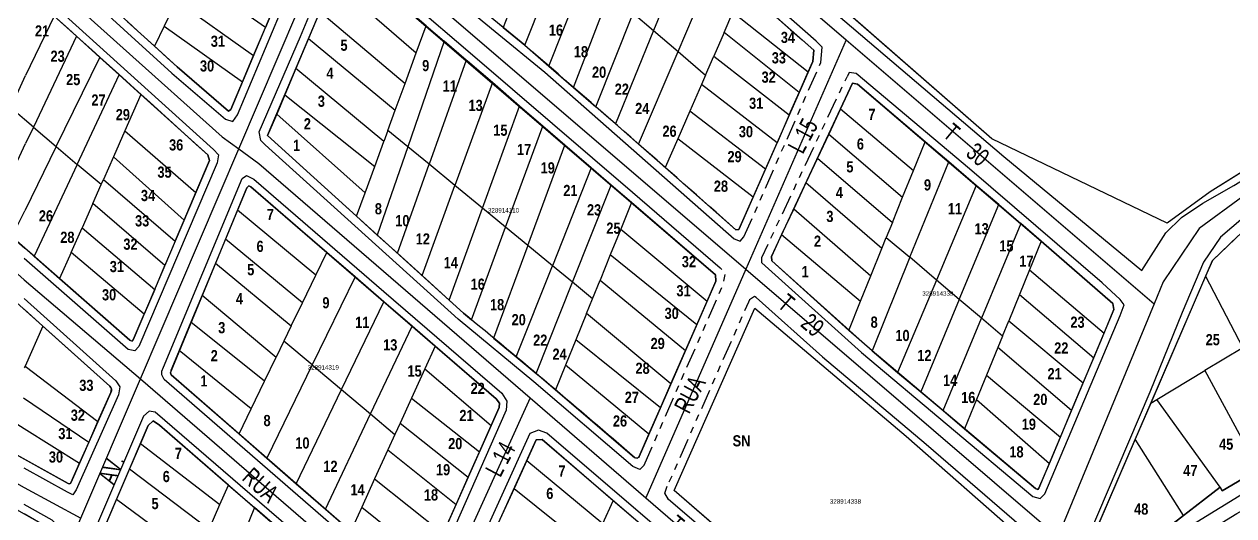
# Model space of a CAD drawing. Extents: x 205316 to 208372, y 4848714 to 4853250.
# Drawn here: x 206955.5 to 207227.1, y 4850773.5 to 4850883.8 of the extents above; entities that cross this region are included whole.
import ezdxf
from ezdxf.enums import TextEntityAlignment as Align

# ---------------------------------------------------------------- set-up
doc = ezdxf.new("R2010")
doc.units = 0
doc.header["$LTSCALE"] = 1.5
doc.header["$MEASUREMENT"] = 0
doc.linetypes.add('TRACO_25', pattern=[8, 3, -1, 1, -1, 1, -1])
for name, color, linetype in [('CD-MALHA-LOTES', 40, 'CONTINUOUS'), ('CD_TXT_QUADRA', 7, 'CONTINUOUS'), ('RU-QUADRAS', 6, 'CONTINUOUS'), ('SV-EIXO-RUA-N-PAV', 6, 'CONTINUOUS'), ('SV-EIXO-RUA-PAV', 20, 'CONTINUOUS'), ('SV-RUA-NAO-PAV-S-GUIA-C-GUIA', 7, 'CONTINUOUS'), ('SV-RUA-PAVIM-S-GUIA-C-GUIA', 7, 'CONTINUOUS'), ('SV-TXT-RUA-N-PAV-S-GUIA-C-GUIA', 7, 'CONTINUOUS'), ('SV-TXT-RUA-PAV-S-GUIA-C-GUIA', 7, 'CONTINUOUS'), ('Th_NmrPort', 7, 'CONTINUOUS')]:
    doc.layers.add(name, color=color, linetype=linetype)
doc.styles.add('3289-14-2D_TXT$0$ARIAL', font='arial.ttf')
doc.styles.add('ARIAL', font='arial.ttf')
doc.styles.add('ROMANS', font='arial.ttf', dxfattribs={"height": 0.2})
doc.styles.get("Standard").update_dxf_attribs({"font": 'swisscbo.ttf'})

msp = doc.modelspace()

# ---------------------------------------------------------------- linework, layer by layer
at = {"layer": 'CD-MALHA-LOTES', "linetype": 'Continuous'}
for p, q in [((207172.78, 4850858.07), (207102.33, 4850919.58)), ((207071.26, 4850904.3), (207063.03, 4850883.07)), ((207105.02, 4850902.49), (207096.81, 4850882.38)), ((207045.76, 4850883.45), (207027.83, 4850898.77)), ((207067.94, 4850879.05), (207076.26, 4850900.01)), ((207009.67, 4850883.03), (206992.72, 4850895.12)), ((207073.29, 4850874.4), (207081.64, 4850895.39)), ((207102.31, 4850877.66), (207110.77, 4850897.42)), ((207024.86, 4850893.57), (207043.54, 4850877.36)), ((207012.54, 4850889.86), (207009.67, 4850883.03)), ((207078.85, 4850869.58), (207087.02, 4850890.77)), ((207132.77, 4850877.98), (207117.02, 4850891.9)), ((206989.73, 4850889), (206986.98, 4850883.37)), ((206989.73, 4850889), (207007.04, 4850876.75)), ((206962.28, 4850885.62), (206955.87, 4850872.31)), ((206962.28, 4850885.62), (206967.29, 4850881.09)), ((206978.69, 4850884.36), (206984.77, 4850878.83)), ((207021.94, 4850886.65), (207019.36, 4850880.55)), ((207021.94, 4850886.65), (207041.04, 4850870.51)), ((207063.03, 4850883.07), (207058.88, 4850886.47)), ((207083.85, 4850865.23), (207092.23, 4850886.3)), ((207092.23, 4850886.3), (207096.81, 4850882.38)), ((207112.67, 4850881.94), (207114.64, 4850886.45)), ((207114.64, 4850886.45), (207131.52, 4850873.09)), ((206986.98, 4850883.37), (206984.77, 4850878.83)), ((206986.98, 4850883.37), (207004.56, 4850870.84)), ((207007.04, 4850876.75), (207009.67, 4850883.03)), ((207043.54, 4850877.36), (207045.76, 4850883.45)), ((207045.76, 4850883.45), (207049.85, 4850879.95)), ((207063.03, 4850883.07), (207067.94, 4850879.05)), ((207096.81, 4850882.38), (207088.25, 4850861.42)), ((207096.81, 4850882.38), (207102.31, 4850877.66)), ((207112.67, 4850881.94), (207110.36, 4850876.65)), ((207129.49, 4850868.47), (207112.67, 4850881.94)), ((206967.29, 4850881.09), (206957.61, 4850860.69)), ((206972.55, 4850876.34), (206967.29, 4850881.09)), ((206984.77, 4850878.83), (206989.86, 4850874.19)), ((207019.36, 4850880.55), (207016.53, 4850873.82)), ((207019.36, 4850880.55), (207038.85, 4850864.52)), ((207049.85, 4850879.95), (207041.66, 4850856.29)), ((207054.78, 4850875.74), (207049.85, 4850879.95)), ((207067.94, 4850879.05), (207073.29, 4850874.4)), ((206962.74, 4850856.35), (206972.55, 4850876.34)), ((206976.88, 4850872.42), (206972.55, 4850876.34)), ((207004.56, 4850870.84), (207007.04, 4850876.75)), ((207041.04, 4850870.51), (207043.54, 4850877.36)), ((207093.44, 4850856.91), (207102.31, 4850877.66)), ((207102.31, 4850877.66), (207108.49, 4850872.36)), ((207108.49, 4850872.36), (207110.36, 4850876.65)), ((207110.36, 4850876.65), (207127.29, 4850863.47)), ((207132.55, 4850875.43), (207132.77, 4850877.98)), ((206989.86, 4850874.19), (207001.42, 4850864.31)), ((207016.53, 4850873.82), (207014.06, 4850867.96)), ((207036.28, 4850857.47), (207016.53, 4850873.82)), ((207054.78, 4850875.74), (207046.44, 4850852.36)), ((207055.04, 4850875.52), (207054.78, 4850875.74)), ((207060.66, 4850870.68), (207055.04, 4850875.52)), ((207073.29, 4850874.4), (207078.85, 4850869.58)), ((207131.52, 4850873.09), (207132.55, 4850875.43)), ((206952.56, 4850865), (206955.87, 4850872.31)), ((206967.46, 4850852.35), (206976.88, 4850872.42)), ((206981.74, 4850868.03), (206976.88, 4850872.42)), ((207001.95, 4850864.62), (207004.56, 4850870.84)), ((207060.66, 4850870.68), (207052.23, 4850847.6)), ((207066.74, 4850865.44), (207060.66, 4850870.68)), ((207108.49, 4850872.36), (207107.59, 4850870.29)), ((207129.49, 4850868.47), (207131.52, 4850873.09)), ((206981.74, 4850868.03), (206978.15, 4850859.9)), ((206996.74, 4850854.48), (206981.74, 4850868.03)), ((207014.06, 4850867.96), (207012.22, 4850863.59)), ((207014.06, 4850867.96), (207034.25, 4850851.9)), ((207038.85, 4850864.52), (207041.04, 4850870.51)), ((207078.85, 4850869.58), (207083.85, 4850865.23)), ((207107.59, 4850870.29), (207104.97, 4850864.28)), ((207124.54, 4850857.2), (207107.59, 4850870.29)), ((207127.29, 4850863.47), (207129.49, 4850868.47)), ((207141.5, 4850870.6), (207138.77, 4850864.78)), ((207142.59, 4850870.32), (207141.5, 4850870.6)), ((207157.76, 4850857.42), (207142.59, 4850870.32)), ((207058.43, 4850842.5), (207066.74, 4850865.44)), ((207071.99, 4850860.93), (207066.74, 4850865.44)), ((207088.25, 4850861.42), (207083.85, 4850865.23)), ((206955.58, 4850862.41), (206953.5, 4850864.2)), ((207001.42, 4850864.31), (207001.95, 4850864.62)), ((207012.22, 4850863.59), (207010.19, 4850858.79)), ((207012.22, 4850863.59), (207032.09, 4850845.97)), ((207037.19, 4850859.97), (207038.85, 4850864.52)), ((207104.97, 4850864.28), (207102.26, 4850858.08)), ((207121.92, 4850851.24), (207104.97, 4850864.28)), ((207127.29, 4850863.47), (207124.54, 4850857.2)), ((207138.77, 4850864.78), (207136.13, 4850859.14)), ((207138.77, 4850864.78), (207155.17, 4850851.01)), ((207248.53, 4850862.85), (207221.73, 4850846.19)), ((206957.61, 4850860.69), (206955.58, 4850862.41)), ((206957.61, 4850860.69), (206955.87, 4850857.02)), ((206957.61, 4850860.69), (206962.74, 4850856.35)), ((206978.15, 4850859.9), (206975.56, 4850854.04)), ((206978.15, 4850859.9), (206994.04, 4850846.03)), ((207037.19, 4850859.97), (207036.28, 4850857.47)), ((207041.66, 4850856.29), (207037.19, 4850859.97)), ((207063.6, 4850838.25), (207071.99, 4850860.93)), ((207076.93, 4850856.67), (207071.99, 4850860.93)), ((207088.25, 4850861.42), (207093.44, 4850856.91)), ((207010.19, 4850858.79), (207030.16, 4850840.7)), ((207034.25, 4850851.9), (207036.28, 4850857.47)), ((207102.26, 4850858.08), (207099.44, 4850851.63)), ((207119.19, 4850845.03), (207102.26, 4850858.08)), ((207121.92, 4850851.24), (207124.54, 4850857.2)), ((207136.13, 4850859.14), (207133.59, 4850853.71)), ((207136.13, 4850859.14), (207152.72, 4850844.96)), ((207155.17, 4850851.01), (207157.76, 4850857.42)), ((207163.07, 4850852.9), (207157.76, 4850857.42)), ((207212.09, 4850839.15), (207172.78, 4850858.07)), ((206948.05, 4850840.26), (206955.87, 4850857.02)), ((206962.74, 4850856.35), (206955.67, 4850841.94)), ((206962.74, 4850856.35), (206967.46, 4850852.35)), ((206997.1, 4850853.23), (206996.74, 4850854.48)), ((207041.66, 4850856.29), (207034.81, 4850836.49)), ((207046.44, 4850852.36), (207041.66, 4850856.29)), ((207068.6, 4850834.15), (207076.93, 4850856.67)), ((207082.83, 4850851.59), (207076.93, 4850856.67)), ((207099.44, 4850851.63), (207093.44, 4850856.91)), ((206967.46, 4850852.35), (206957.77, 4850831.74)), ((206972.81, 4850847.82), (206967.46, 4850852.35)), ((206975.56, 4850854.04), (206973.33, 4850848.99)), ((206975.56, 4850854.04), (206991.43, 4850839.87)), ((206994.04, 4850846.03), (206997.1, 4850853.23)), ((207032.09, 4850845.97), (207034.25, 4850851.9)), ((207039.33, 4850832.4), (207046.44, 4850852.36)), ((207052.23, 4850847.6), (207046.44, 4850852.36)), ((207099.44, 4850851.63), (207115.28, 4850837.69)), ((207133.59, 4850853.71), (207131, 4850848.19)), ((207133.59, 4850853.71), (207150.44, 4850839.32)), ((207154.38, 4850831.5), (207163.07, 4850852.9)), ((207169.26, 4850847.62), (207163.07, 4850852.9)), ((206972.81, 4850847.82), (206973.33, 4850848.99)), ((206973.33, 4850848.99), (206989.42, 4850835.14)), ((207082.83, 4850851.59), (207074.11, 4850829.62)), ((207087.32, 4850847.72), (207082.83, 4850851.59)), ((207119.19, 4850845.03), (207121.92, 4850851.24)), ((207152.72, 4850844.96), (207155.17, 4850851.01)), ((206970.94, 4850843.58), (206972.81, 4850847.82)), ((207005.48, 4850847.11), (207003.4, 4850842.1)), ((207005.93, 4850847.5), (207005.48, 4850847.11)), ((207006.42, 4850847.31), (207005.93, 4850847.5)), ((207017.57, 4850837.67), (207006.42, 4850847.31)), ((207044.85, 4850827.4), (207052.23, 4850847.6)), ((207058.43, 4850842.5), (207052.23, 4850847.6)), ((207078.62, 4850825.91), (207087.32, 4850847.72)), ((207091.88, 4850843.8), (207087.32, 4850847.72)), ((207131, 4850848.19), (207128.27, 4850842.37)), ((207148.08, 4850833.48), (207131, 4850848.19)), ((207169.26, 4850847.62), (207160.33, 4850826.4)), ((207174.29, 4850843.32), (207169.26, 4850847.62)), ((207221.73, 4850846.19), (207212.09, 4850839.15)), ((206970.94, 4850843.58), (206968.53, 4850838.11)), ((206987.11, 4850829.7), (206970.94, 4850843.58)), ((206991.43, 4850839.87), (206994.04, 4850846.03)), ((207030.16, 4850840.7), (207032.09, 4850845.97)), ((207091.88, 4850843.8), (207089.46, 4850837.84)), ((207110.7, 4850827.6), (207091.88, 4850843.8)), ((207115.98, 4850837.72), (207119.19, 4850845.03)), ((207150.44, 4850839.32), (207152.72, 4850844.96)), ((206952.78, 4850836.13), (206955.67, 4850841.94)), ((207003.4, 4850842.1), (207000.7, 4850835.59)), ((207020.99, 4850827.52), (207003.4, 4850842.1)), ((207050.96, 4850821.87), (207058.43, 4850842.5)), ((207063.6, 4850838.25), (207058.43, 4850842.5)), ((207128.27, 4850842.37), (207125.57, 4850836.62)), ((207128.27, 4850842.37), (207145.61, 4850827.38)), ((207165.43, 4850822.05), (207174.29, 4850843.32)), ((207174.29, 4850843.32), (207179.25, 4850839.06)), ((206966.07, 4850832.56), (206968.53, 4850838.11)), ((206968.53, 4850838.11), (206984.83, 4850824.32)), ((206989.42, 4850835.14), (206991.43, 4850839.87)), ((207030.16, 4850840.7), (207034.81, 4850836.49)), ((207055.93, 4850817.51), (207063.6, 4850838.25)), ((207068.6, 4850834.15), (207063.6, 4850838.25)), ((207150.44, 4850839.32), (207149.06, 4850835.92)), ((207179.25, 4850839.06), (207170.41, 4850817.83)), ((207183.85, 4850835.1), (207179.25, 4850839.06)), ((206952.78, 4850836.13), (206955.7, 4850833.58)), ((207000.7, 4850835.59), (206998.46, 4850830.19)), ((207017.99, 4850821.31), (207000.7, 4850835.59)), ((207023.45, 4850832.6), (207017.57, 4850837.67)), ((207034.81, 4850836.49), (207039.33, 4850832.4)), ((207089.46, 4850837.84), (207087.11, 4850832.04)), ((207089.46, 4850837.84), (207108.83, 4850821.67)), ((207115.28, 4850837.69), (207115.98, 4850837.72)), ((207125.57, 4850836.62), (207123.28, 4850831.72)), ((207125.57, 4850836.62), (207143.29, 4850821.66)), ((207148.08, 4850833.48), (207149.06, 4850835.92)), ((207149.06, 4850835.92), (207154.38, 4850831.5)), ((207228.04, 4850836.32), (207222.25, 4850830.79)), ((206957.77, 4850831.74), (206955.7, 4850833.58)), ((206989.42, 4850835.14), (206987.11, 4850829.7)), ((207020.99, 4850827.52), (207023.45, 4850832.6)), ((207029.8, 4850827.12), (207023.45, 4850832.6)), ((207068.6, 4850834.15), (207060.92, 4850813.38)), ((207074.11, 4850829.62), (207068.6, 4850834.15)), ((207145.61, 4850827.38), (207148.08, 4850833.48)), ((207183.85, 4850835.1), (207181.24, 4850828.73)), ((207199.9, 4850821.14), (207183.85, 4850835.1)), ((206957.77, 4850831.74), (206963.49, 4850826.73)), ((206966.07, 4850832.56), (206963.49, 4850826.73)), ((206982.44, 4850818.72), (206966.07, 4850832.56)), ((206998.46, 4850830.19), (206995.49, 4850823.05)), ((206998.46, 4850830.19), (207015.49, 4850816.13)), ((207039.33, 4850832.4), (207044.85, 4850827.4)), ((207087.11, 4850832.04), (207084.81, 4850826.36)), ((207106.51, 4850816.35), (207087.11, 4850832.04)), ((207123.28, 4850831.72), (207123.36, 4850830.68)), ((207123.36, 4850830.68), (207140.65, 4850815.12)), ((207154.38, 4850831.5), (207145.86, 4850810.51)), ((207160.33, 4850826.4), (207154.38, 4850831.5)), ((207222.25, 4850830.79), (207220.73, 4850827.27)), ((206984.83, 4850824.32), (206987.11, 4850829.7)), ((207017.99, 4850821.31), (207020.99, 4850827.52)), ((207044.85, 4850827.4), (207050.96, 4850821.87)), ((207066, 4850809.18), (207074.11, 4850829.62)), ((207078.62, 4850825.91), (207074.11, 4850829.62)), ((207110.8, 4850826.17), (207110.7, 4850827.6)), ((207143.29, 4850821.66), (207145.61, 4850827.38)), ((207181.24, 4850828.73), (207178.96, 4850823.16)), ((207181.24, 4850828.73), (207197.93, 4850814.52)), ((207220.73, 4850827.27), (207208.41, 4850798.77)), ((207220.73, 4850827.27), (207229.08, 4850811.22)), ((206963.49, 4850826.73), (206979.29, 4850812.89)), ((207029.8, 4850827.12), (207020.17, 4850807.4)), ((207036.25, 4850821.54), (207029.8, 4850827.12)), ((207070.48, 4850805.47), (207078.62, 4850825.91)), ((207083.12, 4850822.21), (207078.62, 4850825.91)), ((207083.12, 4850822.21), (207084.81, 4850826.36)), ((207084.81, 4850826.36), (207103.99, 4850810.6)), ((207108.83, 4850821.67), (207110.8, 4850826.17)), ((207160.33, 4850826.4), (207151.61, 4850805.68)), ((207165.43, 4850822.05), (207160.33, 4850826.4)), ((206984.83, 4850824.32), (206982.44, 4850818.72)), ((206995.49, 4850823.05), (206992.97, 4850816.96)), ((206995.49, 4850823.05), (207012.09, 4850809.12)), ((207050.96, 4850821.87), (207054.14, 4850818.99)), ((207081.78, 4850818.9), (207083.12, 4850822.21)), ((207165.43, 4850822.05), (207156.8, 4850801.32)), ((207170.41, 4850817.83), (207165.43, 4850822.05)), ((207178.96, 4850823.16), (207176.53, 4850817.23)), ((207178.96, 4850823.16), (207195.62, 4850808.99)), ((206955.51, 4850819.86), (206959.75, 4850816.09)), ((207015.49, 4850816.13), (207017.99, 4850821.31)), ((207026.78, 4850801.85), (207036.25, 4850821.54)), ((207042.61, 4850816.06), (207036.25, 4850821.54)), ((207101.41, 4850779.23), (207119.54, 4850820.13)), ((207106.51, 4850816.35), (207108.83, 4850821.67)), ((207119.54, 4850820.13), (207153.5, 4850791.39)), ((207140.65, 4850815.12), (207143.29, 4850821.66)), ((207197.93, 4850814.52), (207200.14, 4850819.8)), ((207200.14, 4850819.8), (207199.9, 4850821.14)), ((206980.03, 4850813.03), (206982.44, 4850818.72)), ((206992.97, 4850816.96), (206990.34, 4850810.63)), ((207009.47, 4850803.69), (206992.97, 4850816.96)), ((207054.14, 4850818.99), (207055.93, 4850817.51)), ((207081.78, 4850818.9), (207079.39, 4850813.01)), ((207100.73, 4850803.15), (207081.78, 4850818.9)), ((207103.99, 4850810.6), (207106.51, 4850816.35)), ((207161.79, 4850797.14), (207170.41, 4850817.83)), ((207175.14, 4850813.82), (207170.41, 4850817.83)), ((207175.14, 4850813.82), (207176.53, 4850817.23)), ((207176.53, 4850817.23), (207193.27, 4850803.38)), ((206959.75, 4850816.09), (206955.76, 4850807.12)), ((206974.74, 4850802.59), (206959.75, 4850816.09)), ((207015.49, 4850816.13), (207013.84, 4850812.72)), ((207033.31, 4850796.37), (207042.61, 4850816.06)), ((207047.81, 4850811.57), (207042.61, 4850816.06)), ((207145.86, 4850810.51), (207140.65, 4850815.12)), ((207175.14, 4850813.82), (207174.1, 4850811.28)), ((207195.62, 4850808.99), (207197.93, 4850814.52)), ((206979.29, 4850812.89), (206979.75, 4850812.72)), ((206979.75, 4850812.72), (206980.03, 4850813.03)), ((207013.84, 4850812.72), (207012.09, 4850809.12)), ((207020.17, 4850807.4), (207013.84, 4850812.72)), ((207047.81, 4850811.57), (207045.48, 4850806.47)), ((207061.48, 4850799.77), (207047.81, 4850811.57)), ((207060.92, 4850813.38), (207066, 4850809.18)), ((207079.39, 4850813.01), (207077.06, 4850807.28)), ((207098.38, 4850797.77), (207079.39, 4850813.01)), ((207174.1, 4850811.28), (207171.56, 4850805.08)), ((207190.66, 4850797.15), (207174.1, 4850811.28)), ((207229.08, 4850811.22), (207220.57, 4850806.09)), ((206990.34, 4850810.63), (206988.48, 4850806.15)), ((207006.49, 4850797.52), (206990.34, 4850810.63)), ((207009.47, 4850803.69), (207012.09, 4850809.12)), ((207066, 4850809.18), (207070.48, 4850805.47)), ((207100.73, 4850803.15), (207103.99, 4850810.6)), ((207145.86, 4850810.51), (207151.61, 4850805.68)), ((207193.27, 4850803.38), (207195.62, 4850808.99)), ((206955.76, 4850807.12), (206955.53, 4850806.7)), ((206955.76, 4850807.12), (206972.1, 4850794.66)), ((206988.48, 4850806.15), (206988.35, 4850805.63)), ((206988.35, 4850805.63), (206988.54, 4850805.13)), ((207020.17, 4850807.4), (207009.97, 4850786.49)), ((207020.17, 4850807.4), (207026.78, 4850801.85)), ((207045.48, 4850806.47), (207042.47, 4850799.9)), ((207045.48, 4850806.47), (207060.37, 4850793.8)), ((207070.48, 4850805.47), (207071.13, 4850804.93)), ((207077.06, 4850807.28), (207074.82, 4850801.77)), ((207095.78, 4850791.82), (207077.06, 4850807.28)), ((207151.61, 4850805.68), (207156.8, 4850801.32)), ((207209.77, 4850799.59), (207220.57, 4850806.09)), ((207220.57, 4850806.09), (207232.64, 4850783.94)), ((206988.54, 4850805.13), (207003.76, 4850791.89)), ((207006.49, 4850797.52), (207009.47, 4850803.69)), ((207071.13, 4850804.93), (207074.82, 4850801.77)), ((207098.38, 4850797.77), (207100.73, 4850803.15)), ((207171.56, 4850805.08), (207169.32, 4850799.61)), ((207171.56, 4850805.08), (207188.14, 4850791.16)), ((207191.62, 4850799.43), (207193.27, 4850803.38)), ((206972.1, 4850794.66), (206974.99, 4850801.19)), ((206975.12, 4850802.05), (206974.74, 4850802.59)), ((206974.99, 4850801.19), (206975.12, 4850802.05)), ((207016.61, 4850780.71), (207026.78, 4850801.85)), ((207026.78, 4850801.85), (207033.31, 4850796.37)), ((207074.82, 4850801.77), (207092.57, 4850786.58)), ((207156.8, 4850801.32), (207161.79, 4850797.14)), ((206970.02, 4850789.95), (206955.42, 4850799.89)), ((207003.76, 4850791.89), (207006.49, 4850797.52)), ((207042.47, 4850799.9), (207039.93, 4850794.32)), ((207042.47, 4850799.9), (207057.72, 4850787.85)), ((207060.37, 4850793.8), (207062.16, 4850797.82)), ((207062.25, 4850798.79), (207061.48, 4850799.77)), ((207062.16, 4850797.82), (207062.25, 4850798.79)), ((207095.78, 4850791.82), (207098.38, 4850797.77)), ((207169.32, 4850799.61), (207166.64, 4850793.06)), ((207169.32, 4850799.61), (207185.66, 4850785.27)), ((207190.66, 4850797.15), (207191.62, 4850799.43)), ((207208.41, 4850798.77), (207204.92, 4850790.7)), ((207208.41, 4850798.77), (207209.77, 4850799.59)), ((207224, 4850779.93), (207209.77, 4850799.59)), ((206950.84, 4850796.08), (206955.57, 4850793.1)), ((206970.02, 4850789.95), (206972.1, 4850794.66)), ((206984.5, 4850794.83), (206983.36, 4850793.79)), ((206985.93, 4850793.83), (206984.5, 4850794.83)), ((207023.2, 4850774.98), (207033.31, 4850796.37)), ((207033.31, 4850796.37), (207038.77, 4850791.79)), ((207161.79, 4850797.14), (207166.64, 4850793.06)), ((207188.14, 4850791.16), (207190.66, 4850797.15)), ((206955.57, 4850793.1), (206967.98, 4850785.34)), ((206983.36, 4850793.79), (206981.63, 4850789.76)), ((207001.43, 4850780.4), (206985.93, 4850793.83)), ((207003.76, 4850791.89), (207009.97, 4850786.49)), ((207039.93, 4850794.32), (207038.77, 4850791.79)), ((207039.93, 4850794.32), (207055.21, 4850782.21)), ((207057.72, 4850787.85), (207060.37, 4850793.8)), ((207166.64, 4850793.06), (207182.58, 4850779.68)), ((206948.29, 4850790.3), (206955.61, 4850786.25)), ((206967.98, 4850785.34), (206970.02, 4850789.95)), ((206981.63, 4850789.76), (206979.2, 4850784.09)), ((206981.63, 4850789.76), (206999.49, 4850776.03)), ((207038.77, 4850791.79), (207037.18, 4850788.31)), ((207070.49, 4850790.6), (207068.38, 4850785.96)), ((207071.78, 4850790.62), (207070.49, 4850790.6)), ((207087.77, 4850776.92), (207071.78, 4850790.62)), ((207093.59, 4850786.81), (207095.78, 4850791.82)), ((207153.5, 4850791.39), (207178.91, 4850769.11)), ((207185.66, 4850785.27), (207188.14, 4850791.16)), ((207204.92, 4850790.7), (207193.76, 4850764.88)), ((207215.75, 4850773.56), (207204.92, 4850790.7)), ((207009.97, 4850786.49), (207016.61, 4850780.71)), ((207037.18, 4850788.31), (207034.21, 4850781.82)), ((207037.18, 4850788.31), (207052.47, 4850776.08)), ((207055.21, 4850782.21), (207057.72, 4850787.85)), ((207092.57, 4850786.58), (207093.21, 4850786.47)), ((207093.21, 4850786.47), (207093.59, 4850786.81)), ((206955.61, 4850786.25), (206965.43, 4850780.79)), ((206966.02, 4850780.91), (206967.98, 4850785.34)), ((206979.2, 4850784.09), (206976.27, 4850777.25)), ((206979.2, 4850784.09), (206997.06, 4850770.53)), ((207068.38, 4850785.96), (207065.51, 4850779.64)), ((207068.38, 4850785.96), (207085.45, 4850771.82)), ((207183.33, 4850779.72), (207185.66, 4850785.27)), ((207224.45, 4850779.14), (207232.64, 4850783.94)), ((207034.21, 4850781.82), (207031.32, 4850775.48)), ((207034.21, 4850781.82), (207049.58, 4850769.59)), ((207052.47, 4850776.08), (207055.21, 4850782.21)), ((206965.43, 4850780.79), (206965.81, 4850780.71)), ((206965.81, 4850780.71), (206966.02, 4850780.91)), ((206999.49, 4850776.03), (207001.43, 4850780.4)), ((207001.43, 4850780.4), (207007.25, 4850775.36)), ((207016.61, 4850780.71), (207023.2, 4850774.98)), ((207065.51, 4850779.64), (207062.34, 4850772.67)), ((207065.51, 4850779.64), (207082.74, 4850765.88)), ((207138.71, 4850747.01), (207101.41, 4850779.23)), ((207182.58, 4850779.68), (207183.04, 4850779.43)), ((207183.04, 4850779.43), (207183.33, 4850779.72)), ((207215.75, 4850773.56), (207224, 4850779.93)), ((207224, 4850779.93), (207224.45, 4850779.14)), ((206976.27, 4850777.25), (206973.7, 4850771.26)), ((206976.27, 4850777.25), (206994.18, 4850764.03)), ((206997.06, 4850770.53), (206999.49, 4850776.03)), ((207049.58, 4850769.59), (207052.47, 4850776.08)), ((207085.45, 4850771.82), (207087.77, 4850776.92)), ((207092.31, 4850773.02), (207087.77, 4850776.92)), ((206955.54, 4850774.01), (206960.73, 4850771.08)), ((207007.25, 4850775.36), (206998.8, 4850754.98)), ((207012.33, 4850770.95), (207007.25, 4850775.36)), ((207023.2, 4850774.98), (207028.84, 4850770.07)), ((207031.32, 4850775.48), (207028.84, 4850770.07)), ((207031.32, 4850775.48), (207046.71, 4850763.15)), ((207193.31, 4850756.23), (207215.75, 4850773.56))]:
    msp.add_line(p, q, dxfattribs=at)
at = {"layer": 'RU-QUADRAS', "linetype": 'Continuous'}
msp.add_lwpolyline([(207248.53, 4850862.85), (207221.73, 4850846.19), (207212.09, 4850839.15), (207172.78, 4850858.07), (207102.5, 4850919.44), (207063.81, 4850951.77), (207047.88, 4850974.5), (207042.83, 4850970.97), (207030.5, 4850981.16), (207063.56, 4851003.54), (207074.17, 4851010.11, -0.004326), (207114.37, 4851033.86), (207162.63, 4851063.13), (207204.08, 4851087.32), (207227.95, 4851100.72)], format="xyb", dxfattribs=at)
for points in [[(206918.52, 4850939.57), (206937.21, 4850979.92), (207017.56, 4850907.94), (207018.53, 4850906.87), (207018.94, 4850905.12), (207001.95, 4850864.62), (207001.42, 4850864.31), (206989.86, 4850874.19, 0.004408), (206918.55, 4850938.55)], [(207032.48, 4850908.42), (207041.52, 4850930.15, 0.012944), (207049.75, 4850951.76), (207050.06, 4850951.93, 0.005341), (207132.77, 4850877.98), (207132.55, 4850875.43), (207115.98, 4850837.72), (207115.28, 4850837.69, 0.003345), (207067.94, 4850879.05), (207033.02, 4850907.67)], [(206894.68, 4850887.81), (206913.23, 4850929.58, -0.002345), (206996.74, 4850854.48), (206997.1, 4850853.23), (206980.03, 4850813.03, -0.676967), (206979.29, 4850812.89), (206913.37, 4850870.53), (206895.07, 4850887.31)], [(207010.19, 4850858.79), (207026.99, 4850898.63, -0.480056), (207027.83, 4850898.77), (207110.7, 4850827.6), (207110.8, 4850826.17), (207093.59, 4850786.81, -0.483124), (207092.57, 4850786.58, 0.00674), (207054.14, 4850818.99)], [(206865.06, 4850837.34), (206865.39, 4850838.99), (206884.88, 4850882.6), (206885.92, 4850882.11), (206974.74, 4850802.59, -0.401289), (206974.99, 4850801.19), (206966.02, 4850780.91, -0.52603), (206965.43, 4850780.79), (206915.49, 4850808.41)], [(206843.55, 4850787.08), (206846.16, 4850792.81), (206860.94, 4850827.37), (206960.73, 4850771.08, -0.459935), (206961.21, 4850769.66), (206944.91, 4850730.68), (206901.04, 4850754.55), (206858.17, 4850778.52)]]:
    msp.add_lwpolyline(points, format="xyb", close=True, dxfattribs=at)
for points in [[(207193.31, 4850756.23), (207193.76, 4850764.88), (207222.25, 4850830.79), (207237.54, 4850845.4), (207258.52, 4850858.16), (207344.56, 4850907.95), (207362.17, 4850917.62), (207401.61, 4850941.3), (207426.78, 4850899.47), (207310.28, 4850830.31), (207310.71, 4850829.71), (207224.45, 4850779.14), (207224, 4850779.93)], [(207123.28, 4850831.72), (207141.5, 4850870.6), (207142.59, 4850870.32), (207183.85, 4850835.1), (207199.9, 4850821.14), (207200.14, 4850819.8), (207183.33, 4850779.72), (207183.04, 4850779.43), (207182.58, 4850779.68), (207145.86, 4850810.51), (207123.36, 4850830.68)], [(206988.35, 4850805.63), (207005.48, 4850847.11), (207005.93, 4850847.5), (207006.42, 4850847.31), (207061.48, 4850799.77), (207062.25, 4850798.79), (207062.16, 4850797.82), (207044.02, 4850757.11), (207043.67, 4850757.17), (206988.54, 4850805.13)], [(207101.41, 4850779.23), (207119.54, 4850820.13), (207153.5, 4850791.39), (207178.91, 4850769.11), (207175.7, 4850760.97), (207168.6, 4850759.67), (207160.56, 4850740.26), (207163.88, 4850734.34), (207161.48, 4850728), (207138.71, 4850747.01)], [(206966.93, 4850753.93), (206966.96, 4850755.53), (206983.36, 4850793.79), (206984.5, 4850794.83), (206985.93, 4850793.83), (207048.11, 4850739.94), (207071, 4850720.51), (207111.3, 4850685.32), (207134.6, 4850665.9), (207134.6, 4850663.74), (207117.5, 4850624.25), (207115.73, 4850624.65), (207025.19, 4850702.81), (206968.06, 4850752.72)], [(207052.81, 4850751.7), (207070.49, 4850790.6), (207071.78, 4850790.62), (207156.37, 4850718.16), (207157, 4850716.76), (207139.81, 4850674.69), (207138.68, 4850674.53), (207094.85, 4850713.32), (207053.18, 4850750.21)]]:
    msp.add_lwpolyline(points, close=True, dxfattribs=at)
at = {"layer": 'SV-EIXO-RUA-N-PAV', "flags": 128}
msp.add_lwpolyline([(207140.04, 4850880.28), (207117.52, 4850828.84), (207095.08, 4850777.58)], dxfattribs=at)
at = {"layer": 'SV-EIXO-RUA-PAV', "flags": 128}
for points in [[(206793.36, 4850971.54), (206886.22, 4850888.48), (206955.54, 4850826.48)], [(206955.54, 4850741.96), (206959.61, 4850752.74), (206968.25, 4850772.97), (206981.63, 4850804.24), (207003.69, 4850855.82), (207025.78, 4850907.48), (207047.94, 4850959.3)], [(207047.94, 4850959.3), (207140.04, 4850880.28), (207209.2, 4850821.06)], [(207025.78, 4850907.48), (207117.52, 4850828.84), (207187.56, 4850768.81)], [(206955.55, 4850898.38), (206999.95, 4850858.54), (207003.69, 4850855.82), (207008.24, 4850852.51), (207069.15, 4850799.96), (207095.08, 4850777.58), (207165.88, 4850716.5)], [(207177.53, 4850744.6), (207193.95, 4850753.9), (207204.08, 4850759.55), (207227.76, 4850774.02), (207254.26, 4850788.92), (207285.66, 4850809), (207298.12, 4850816.45), (207324.43, 4850831.71), (207352.3, 4850849.65), (207374.44, 4850863.81), (207392.26, 4850873.45), (207401.07, 4850878.89), (207406.01, 4850881.95), (207413.94, 4850884.69), (207419.01, 4850888.23), (207426.1, 4850894.14), (207432.88, 4850898.63), (207438.31, 4850900.24), (207446.99, 4850899.53)], [(206761.25, 4850889.48), (206858.34, 4850834.73), (206955.54, 4850779.91)], [(207229.12, 4850845.14), (207219.26, 4850837.96), (207211.24, 4850825.97), (207209.2, 4850821.06), (207187.56, 4850768.81), (207180.45, 4850751.65), (207177.53, 4850744.6), (207165.88, 4850716.5), (207151.07, 4850680.77), (207144.06, 4850663.85), (207122.59, 4850612.05), (207105.69, 4850571.27), (207101.03, 4850560.17), (207079.02, 4850507.74), (207060.65, 4850463.97), (207057.22, 4850455.79), (207041.21, 4850417.65), (207039.45, 4850411.49), (207036.22, 4850402.01), (207026.1, 4850375.3), (207008, 4850328.71), (206997.4, 4850301.42), (206982.44, 4850263.87)], [(206955.54, 4850826.48), (206981.63, 4850804.24), (207045.84, 4850748.74), (207144.06, 4850663.85)], [(207069.15, 4850799.96), (207045.84, 4850748.74)], [(206955.54, 4850779.91), (206968.25, 4850772.97)]]:
    msp.add_lwpolyline(points, dxfattribs=at)
at = {"layer": 'SV-RUA-NAO-PAV-S-GUIA-C-GUIA', "linetype": 'TRACO_25', "flags": 128}
for points in [[(207117.1, 4850836.06), (207134.36, 4850875.21)], [(207121.11, 4850830.28), (207121.12, 4850831.48), (207140.24, 4850872.02)], [(207094.7, 4850784.88), (207112.53, 4850825.63), (207112.94, 4850827.78), (207112.79, 4850828.28), (207111.75, 4850829.14)], [(207119.86, 4850822.48), (207119.45, 4850822.69), (207118.32, 4850821.96), (207118.1, 4850821.45), (207099.87, 4850780.14)]]:
    msp.add_lwpolyline(points, dxfattribs=at)
at = {"layer": 'SV-RUA-PAVIM-S-GUIA-C-GUIA', "flags": 128}
for points in [[(207054.53, 4850957.93), (207075.99, 4850939.03), (207127.19, 4850895.27), (207175.48, 4850854.12), (207206.43, 4850828.57), (207211.82, 4850837.01), (207215.3, 4850840.43), (207220.08, 4850843.68), (207227.09, 4850847.62), (207243.04, 4850857.38), (207257.97, 4850866.58), (207286.7, 4850884.64), (207292.6, 4850888.2), (207322.2, 4850906.02), (207356.34, 4850926.2), (207394.07, 4850947.75), (207397.69, 4850951), (207399.83, 4850954.82), (207400.67, 4850958.17), (207400.74, 4850961.67)], [(207134.36, 4850875.21), (207134.63, 4850878.66), (207133.34, 4850879.97), (207096.89, 4850912.08), (207050.52, 4850953.87), (207049.62, 4850954.22), (207048.47, 4850953.48), (207043.22, 4850939.21), (207030.97, 4850909.73), (207030.51, 4850908.08), (207031.55, 4850906.62), (207061.29, 4850882.18), (207072.43, 4850873.03), (207114.94, 4850835.67), (207116.24, 4850835.16), (207117.1, 4850836.06)], [(206955.55, 4850903.04), (206988.67, 4850872.84), (207000.75, 4850862.5), (207002.4, 4850861.97), (207003.41, 4850863.49), (207020.69, 4850904.64)], [(207094.7, 4850784.88), (207093.74, 4850783.94), (207092.2, 4850784.55), (207069.97, 4850803.56), (207052.96, 4850817.63), (207009.62, 4850856.74), (207008.64, 4850857.7), (207008.25, 4850859.65), (207017.54, 4850881.04), (207025.81, 4850900.86), (207026.77, 4850901.65), (207028.51, 4850900.59), (207056.21, 4850876.89), (207092.06, 4850846.08), (207111.75, 4850829.14)], [(206955.55, 4850894.13), (206998.06, 4850855.72), (206999.15, 4850854.46), (206998.84, 4850852.71), (206981.31, 4850811.51), (206980.35, 4850810.56), (206978.9, 4850810.82), (206955.54, 4850831.26)], [(207121.11, 4850830.28), (207143.53, 4850810.12), (207181.97, 4850777.84), (207183.62, 4850777.43), (207184.62, 4850778.47), (207201.59, 4850818.48), (207202.46, 4850820.88), (207201.57, 4850822.03), (207197.49, 4850825.81), (207167.71, 4850851.33), (207142.29, 4850872.76), (207140.75, 4850872.97), (207140.24, 4850872.02)], [(207234.22, 4850844.73), (207224.06, 4850835.99), (207220.23, 4850830.41), (207215.45, 4850819.09), (207208.23, 4850801.23), (207189.26, 4850756.93), (207193.58, 4850756.3), (207203.87, 4850761.78), (207217.78, 4850771.6), (207243.64, 4850787.43)], [(206955.54, 4850822.28), (206976.11, 4850803.79), (206977, 4850802.48), (206976.74, 4850800.68), (206967.24, 4850779.33), (206966.49, 4850778.24), (206965.24, 4850778.85), (206955.54, 4850784.21)], [(207119.86, 4850822.48), (207134.77, 4850809.17), (207158.04, 4850789.56), (207179.42, 4850771.1), (207180.37, 4850770.05), (207180.36, 4850768.8), (207176.64, 4850759.02), (207171.73, 4850757.65), (207163.71, 4850739.09), (207166.03, 4850734.42), (207162.77, 4850726.14), (207161.72, 4850725.5), (207160.27, 4850725.81), (207133.02, 4850749.05), (207100.2, 4850777.19), (207099.31, 4850778.6), (207099.87, 4850780.14)], [(206955.54, 4850751.44), (206962.97, 4850769.21), (206963.19, 4850771.11), (206961.85, 4850772.52), (206955.54, 4850776.08)]]:
    msp.add_lwpolyline(points, dxfattribs=at)
for points in [[(207062.75, 4850801.05), (207063.88, 4850799.24), (207063.71, 4850797.23), (207045.45, 4850755.89), (207044.64, 4850755.05), (207043.12, 4850755.35), (207016.99, 4850778.1), (206986.96, 4850804.11), (206986.4, 4850805.18), (206986.42, 4850805.97), (206986.83, 4850806.87), (207004.46, 4850849.17), (207005.47, 4850849.86), (207007.11, 4850849), (207036.3, 4850823.84)], [(207044.63, 4850745.34), (207006.19, 4850778.47), (206984.96, 4850796.77), (206983.56, 4850796.98), (206982.3, 4850795.84), (206964.78, 4850755.09), (206964.92, 4850753.63), (206966.46, 4850751.62), (206995.89, 4850725.86), (207038.65, 4850688.7), (207087.77, 4850646.15), (207116.47, 4850621.49), (207117.87, 4850621.74), (207119.18, 4850623.58), (207136.52, 4850664.01), (207136.56, 4850665.88), (207135.52, 4850667.14), (207107.87, 4850690.64), (207071.28, 4850722.7)], [(207072.89, 4850792.03), (207071.02, 4850792.74), (207069.06, 4850791.97), (207050.9, 4850752.14), (207050.66, 4850750.37), (207052, 4850748.85), (207083.52, 4850720.87), (207138.06, 4850672.68), (207139.76, 4850672.27), (207141.19, 4850673.26), (207158.7, 4850716.16), (207159.11, 4850717.56), (207158.37, 4850718.82), (207123.12, 4850748.97), (207091.29, 4850776.25)]]:
    msp.add_lwpolyline(points, close=True, dxfattribs=at)

# ---------------------------------------------------------------- texts
at = {"layer": 'CD_TXT_QUADRA', "color": 7, "linetype": 'Continuous', "style": 'ROMANS'}
for s, p in [('328914110', (207063.13, 4850842.05)), ('328914339', (207160.63, 4850823.39)), ('328914319', (207022.68, 4850806.81)), ('328914338', (207139.89, 4850776.75))]:
    msp.add_text(s, height=1, dxfattribs=at).set_placement(p, align=Align.MIDDLE)
at = {"layer": 'SV-TXT-RUA-N-PAV-S-GUIA-C-GUIA', "width": 0.7}
for s, style, p in [('L 15', 'ARIAL', (207130.31, 4850854.46)), ('RUA', 'ARIAL', (207104.78, 4850796.17)), ('L 14', '3289-14-2D_TXT$0$ARIAL', (207062.4, 4850781.95))]:
    msp.add_text(s, height=4, rotation=62, dxfattribs=dict(at, style=style)).set_placement(p)
at = {"layer": 'SV-TXT-RUA-PAV-S-GUIA-C-GUIA', "style": 'ARIAL', "width": 0.7}
for s, rotation, p in [('T    30', 320, (207161.52, 4850858.78)), ('T    29', 320, (207124.42, 4850820.53)), ('AV.', 67, (206975.7, 4850780.27)), ('RUA', 318, (207004.21, 4850781.71)), ('T   28', 320, (207099.63, 4850770.88))]:
    msp.add_text(s, height=4, rotation=rotation, dxfattribs=at).set_placement(p)
at = {"layer": 'Th_NmrPort', "color": 1}
for s, p in [('21', (206957.96, 4850882.28)), ('16', (207073.31, 4850882.46)), ('34', (207125.39, 4850880.83)), ('31', (206997.43, 4850879.97)), ('5', (207026.53, 4850879.08)), ('18', (207078.92, 4850877.62)), ('23', (206961.45, 4850876.61)), ('33', (207123.35, 4850876.25)), ('30', (206995, 4850874.43)), ('4', (207023.39, 4850872.8)), ('9', (207044.88, 4850874.51)), ('20', (207083, 4850873.03)), ('25', (206964.95, 4850871.37)), ('11', (207049.48, 4850869.92)), ('32', (207121.06, 4850871.92)), ('27', (206970.63, 4850866.78)), ('22', (207088.1, 4850869.21)), ('3', (207021.45, 4850866.52)), ('13', (207055.28, 4850865.58)), ('24', (207092.69, 4850864.88)), ('31', (207118.26, 4850866.06)), ('29', (206976.09, 4850863.51)), ('2', (207018.31, 4850861.45)), ('7', (207145.02, 4850863.56)), ('15', (207060.84, 4850860.02)), ('26', (207098.81, 4850859.79)), ('30', (207115.96, 4850859.69)), ('36', (206988.07, 4850856.72)), ('1', (207015.89, 4850856.62)), ('6', (207142.45, 4850856.93)), ('17', (207066.16, 4850855.67)), ('29', (207113.41, 4850854.09)), ('35', (206985.45, 4850850.61)), ('19', (207071.47, 4850851.57)), ('5', (207140.09, 4850851.8)), ('9', (207157.52, 4850847.75)), ('34', (206981.74, 4850845.37)), ('21', (207076.55, 4850846.49)), ('28', (207110.35, 4850847.46)), ('4', (207137.74, 4850846.03)), ('8', (207034.25, 4850842.39)), ('11', (207162.87, 4850842.4)), ('26', (206958.83, 4850840.8)), ('33', (206980.43, 4850839.69)), ('7', (207010, 4850841.1)), ('10', (207038.84, 4850839.73)), ('23', (207081.87, 4850842.15)), ('3', (207135.6, 4850840.68)), ('25', (207086.22, 4850838.04)), ('13', (207168.86, 4850837.91)), ('28', (206963.64, 4850836)), ('32', (206977.8, 4850834.46)), ('12', (207043.43, 4850835.63)), ('2', (207132.82, 4850835.12)), ('15', (207174.43, 4850834.06)), ('6', (207007.69, 4850833.97)), ('31', (206974.75, 4850829.43)), ('5', (207005.6, 4850828.73)), ('14', (207049.72, 4850830.31)), ('32', (207103.16, 4850830.53)), ('17', (207178.92, 4850830.64)), ('1', (207130.04, 4850828.28)), ('16', (207055.76, 4850825.48)), ('31', (207101.95, 4850824.01)), ('30', (206973, 4850823.1)), ('4', (207003.08, 4850822.23)), ('9', (207022.48, 4850821.31)), ('18', (207060.11, 4850820.89)), ('30', (207099.29, 4850818.94)), ('3', (206999.09, 4850815.73)), ('11', (207029.83, 4850816.91)), ('20', (207064.95, 4850817.51)), ('8', (207145.54, 4850816.96)), ('23', (207190.39, 4850816.95)), ('22', (207069.78, 4850812.92)), ('10', (207151.1, 4850813.97)), ('25', (207220.75, 4850813.03)), ('13', (207036.12, 4850811.87)), ('24', (207074.13, 4850809.78)), ('29', (207096.15, 4850812.18)), ('22', (207186.75, 4850811.17)), ('2', (206997.41, 4850809.44)), ('12', (207156.02, 4850809.48)), ('15', (207041.58, 4850806)), ('28', (207092.76, 4850806.62)), ('21', (207185.25, 4850805.4)), ('33', (206967.9, 4850802.8)), ('1', (206995.1, 4850803.78)), ('22', (207055.75, 4850802.1)), ('14', (207161.8, 4850803.92)), ('27', (207090.35, 4850800.1)), ('16', (207165.87, 4850800.07)), ('20', (207182.04, 4850799.63)), ('32', (206966, 4850796.1)), ('21', (207053.23, 4850796.02)), ('8', (207009.26, 4850794.89)), ('26', (207087.69, 4850794.79)), ('19', (207179.47, 4850794.07)), ('31', (206963.2, 4850791.97)), ('10', (207016.4, 4850789.86)), ('20', (207050.71, 4850789.73)), ('SN', (207114.57, 4850790.35)), ('18', (207176.69, 4850787.87)), ('45', (207223.76, 4850789.59)), ('30', (206961.08, 4850786.72)), ('7', (206989.36, 4850787.54)), ('12', (207022.69, 4850784.62)), ('19', (207047.98, 4850783.86)), ('7', (207075.46, 4850783.58)), ('47', (207215.73, 4850783.68)), ('6', (206986.63, 4850782.34)), ('14', (207028.78, 4850779.37)), ('18', (207045.26, 4850778.2)), ('6', (207072.73, 4850778.54)), ('5', (206984.12, 4850776.26)), ('48', (207204.69, 4850775.04))]:
    msp.add_text(s, height=2.5, dxfattribs=at).set_placement(p, align=Align.MIDDLE_LEFT)

doc.saveas('drawing.dxf')
